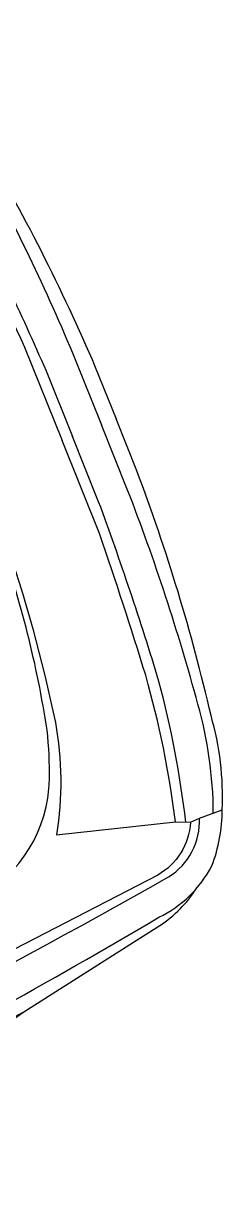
# Model space of a CAD drawing. Header units: millimetres. Extents: x 515 to 43442, y -1882 to 9936.
# Drawn here: x 16272.8 to 16307.6, y 1422.6 to 1627.8 of the extents above; entities that cross this region are included whole.
import ezdxf

# ---------------------------------------------------------------- set-up
doc = ezdxf.new("R2010")
doc.units = ezdxf.units.MM
doc.layers.add('AUTO', color=9, linetype='Continuous', lineweight=15, true_color=0x808080)
doc.layers.add('Interni F', color=33, linetype='Continuous')

# ---------------------------------------------------------------- blocks, each defined once
blk = doc.blocks.new('dwgFree.com - 3')
at = {"layer": 'Interni F'}
for points in [[(1522.5, 1877.1, -0.026387), (2851, 1745, -0.158783), (2970.6, 1696, -0.088175), (3024, 1611.4, -0.080442), (3067.2, 1451.3, -0.032875), (3106.4, 1005.2), (3106.4, 907.4)], [(2940.2, 1600.6, -0.0376), (2987.5, 1343.4, -0.008394), (3004.8, 1083.1), (3004.8, 907.4)], [(2956.8, 1607.9, -0.035652), (3005, 1361.8, -0.014631), (3024.2, 1030.7), (3024.2, 907.4)], [(3007.4, 1610.9, -0.067436), (3053.2, 1424.2, -0.026832), (3078.8, 1030.6), (3078.8, 907.4)], [(288.2, 203.3), (320, 164.4), (338.3, 164.4), (965.5, 164.4, 0.005619), (1697, 173.6, 0.013375), (2427.8, 204.8), (2568.6, 219.5, 0.271), (2763.3, 364.7, 0.032313), (2791.8, 446.6, 0.04734), (2838.4, 788.3), (2838.4, 907.4)], [(1522.5, -62.2, 0.026387), (2851, 69.9, 0.158783), (2970.6, 118.9, 0.088175), (3024, 203.5, 0.080442), (3067.2, 363.6, 0.032875), (3106.4, 809.7), (3106.4, 907.4)], [(2848.4, 907.4), (2848.4, 788.5, -0.03092), (2810.2, 453.4, -0.08575), (2738.8, 270.6), (2940.2, 214.3), (2964.2, 203.8), (2981.5, 204.7), (3024, 203.5)], [(2940.2, 214.3, 0.0376), (2987.5, 471.5, 0.008394), (3004.8, 731.8), (3004.8, 907.4)], [(2956.8, 207, 0.035652), (3005, 453.1, 0.014631), (3024.2, 784.1), (3024.2, 907.4)], [(3007.4, 204, 0.067436), (3053.2, 390.7, 0.026832), (3078.8, 784.3), (3078.8, 907.4)], [(-26.5, 14, 0.015934), (1787, 22.8, 0.019178), (2893, 129.1, 0.271052), (2981.5, 204.7)], [(2964.2, 203.8, -0.257239), (2876.8, 139.3), (2013.1, 56.4, -0.002341), (1610.8, 45.3, -0.002341)], [(659.2, -74.8, 0.006025), (1522.5, -62.2), (1713.7, -74.3), (2232.3, -74.3), (2570.4, 4.2), (2786.2, 44.5), (2847, 55.8, 0.105323), (2930.9, 92.3)], [(2430.3, 12.7), (2231.2, -19.5, 0.928428), (2231.2, -33.9), (2570.4, 4.2)]]:
    blk.add_lwpolyline(points, format="xyb", dxfattribs=at)

msp = doc.modelspace()

# ---------------------------------------------------------------- block references
at = {"layer": 'AUTO', "xscale": 0.1000191988077289, "yscale": 0.1000191988077289, "zscale": 0.1000191988077289, "rotation": 21.85519640496362}
msp.add_blockref('dwgFree.com - 3', (16034.4, 1358.67), dxfattribs=at)

doc.saveas('drawing.dxf')
